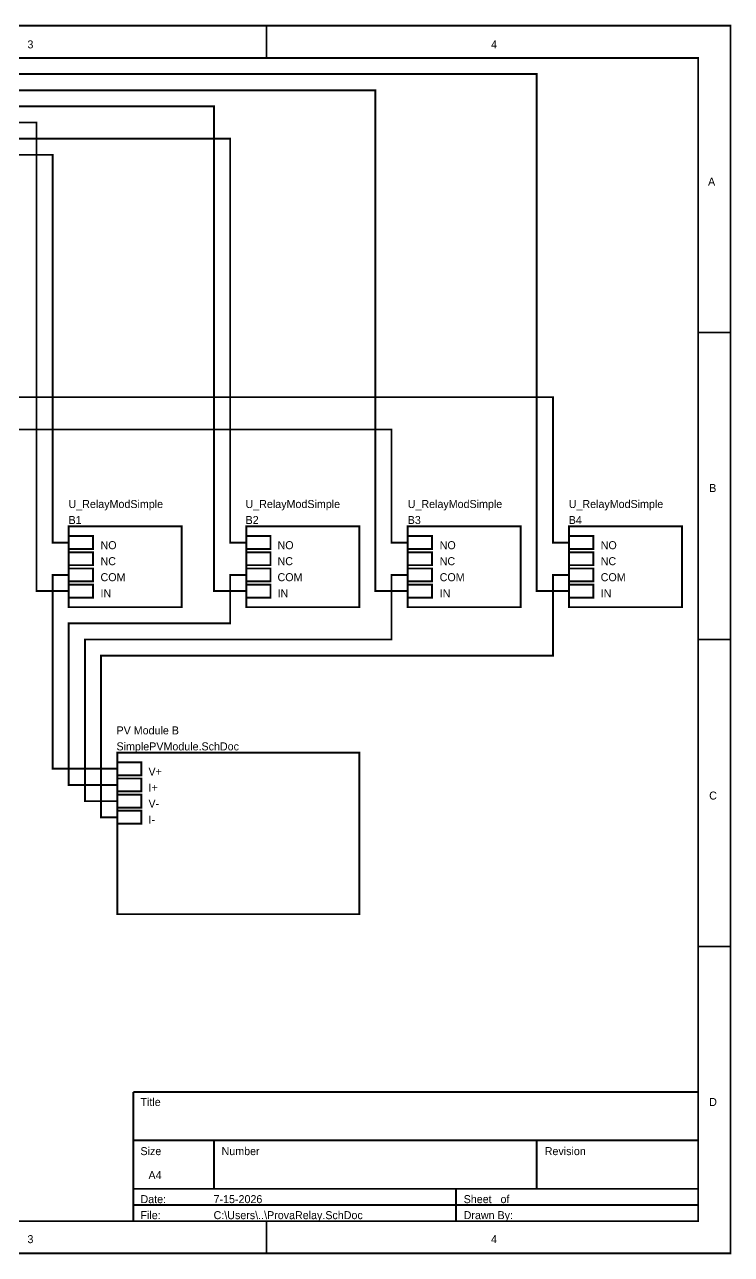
# Model space of a CAD drawing. Header units: inches. Extents: x 0 to 11.5, y 0 to 7.6.
# Drawn here: x 7.13 to 11.5, y -0.01 to 7.61 of the extents above; entities that cross this region are included whole.
import ezdxf

# ---------------------------------------------------------------- set-up
doc = ezdxf.new("R2010")
doc.units = ezdxf.units.IN
doc.header["$MEASUREMENT"] = 0
doc.layers.add('Sheet', color=255, linetype='Continuous')

msp = doc.modelspace()

# ---------------------------------------------------------------- linework, layer by layer
at = {"layer": 'Sheet'}
for points in [[(0.0031, 7.6, 0.0118, 0.0118, 0), (11.4973, 7.6, 0.0118, 0.0118, 0), (11.4973, 0, 0.0118, 0.0118, 0), (0.0031, 0, 0.0118, 0.0118, 0), (0.0031, 7.6, 0.0118, 0.0118, 0)], [(0.0031, 7.6, 0.0039, 0.0039, 0), (0.0031, 0, 0.0039, 0.0039, 0), (11.4973, 0, 0.0039, 0.0039, 0), (11.4973, 7.6, 0.0039, 0.0039, 0), (0.0031, 7.6, 0.0039, 0.0039, 0), (0.0031, 7.6, 0.0039, 0.0039, 0)], [(0.2033, 7.3997, 0.0118, 0.0118, 0), (11.2971, 7.3997, 0.0118, 0.0118, 0), (11.2971, 0.1999, 0.0118, 0.0118, 0), (0.2033, 0.1999, 0.0118, 0.0118, 0), (0.2033, 7.3997, 0.0118, 0.0118, 0)], [(0.2033, 7.3997, 0.0039, 0.0039, 0), (0.2033, 0.1999, 0.0039, 0.0039, 0), (11.2971, 0.1999, 0.0039, 0.0039, 0), (11.2971, 7.3997, 0.0039, 0.0039, 0), (0.2033, 7.3997, 0.0039, 0.0039, 0), (0.2033, 7.3997, 0.0039, 0.0039, 0)], [(7.3992, 4.4997, 0.0118, 0.0118, 0), (8.099, 4.4997, 0.0118, 0.0118, 0), (8.099, 3.9999, 0.0118, 0.0118, 0), (7.3992, 3.9999, 0.0118, 0.0118, 0), (7.3992, 4.4997, 0.0118, 0.0118, 0)], [(7.3992, 4.4997, 0.0039, 0.0039, 0), (7.3992, 3.9999, 0.0039, 0.0039, 0), (8.099, 3.9999, 0.0039, 0.0039, 0), (8.099, 4.4997, 0.0039, 0.0039, 0), (7.3992, 4.4997, 0.0039, 0.0039, 0), (7.3992, 4.4997, 0.0039, 0.0039, 0)], [(8.4986, 4.4997, 0.0118, 0.0118, 0), (9.1983, 4.4997, 0.0118, 0.0118, 0), (9.1983, 3.9999, 0.0118, 0.0118, 0), (8.4986, 3.9999, 0.0118, 0.0118, 0), (8.4986, 4.4997, 0.0118, 0.0118, 0)], [(8.4986, 4.4997, 0.0039, 0.0039, 0), (8.4986, 3.9999, 0.0039, 0.0039, 0), (9.1983, 3.9999, 0.0039, 0.0039, 0), (9.1983, 4.4997, 0.0039, 0.0039, 0), (8.4986, 4.4997, 0.0039, 0.0039, 0), (8.4986, 4.4997, 0.0039, 0.0039, 0)], [(9.498, 4.4997, 0.0118, 0.0118, 0), (10.1978, 4.4997, 0.0118, 0.0118, 0), (10.1978, 3.9999, 0.0118, 0.0118, 0), (9.498, 3.9999, 0.0118, 0.0118, 0), (9.498, 4.4997, 0.0118, 0.0118, 0)], [(9.498, 4.4997, 0.0039, 0.0039, 0), (9.498, 3.9999, 0.0039, 0.0039, 0), (10.1978, 3.9999, 0.0039, 0.0039, 0), (10.1978, 4.4997, 0.0039, 0.0039, 0), (9.498, 4.4997, 0.0039, 0.0039, 0), (9.498, 4.4997, 0.0039, 0.0039, 0)], [(10.4975, 4.4997, 0.0118, 0.0118, 0), (11.1972, 4.4997, 0.0118, 0.0118, 0), (11.1972, 3.9999, 0.0118, 0.0118, 0), (10.4975, 3.9999, 0.0118, 0.0118, 0), (10.4975, 4.4997, 0.0118, 0.0118, 0)], [(10.4975, 4.4997, 0.0039, 0.0039, 0), (10.4975, 3.9999, 0.0039, 0.0039, 0), (11.1972, 3.9999, 0.0039, 0.0039, 0), (11.1972, 4.4997, 0.0039, 0.0039, 0), (10.4975, 4.4997, 0.0039, 0.0039, 0), (10.4975, 4.4997, 0.0039, 0.0039, 0)], [(7.5491, 4.44, 0.0118, 0.0118, 0), (7.5491, 4.3599, 0.0118, 0.0118, 0), (7.3992, 4.3599, 0.0118, 0.0118, 0), (7.3992, 4.44, 0.0118, 0.0118, 0), (7.5491, 4.44, 0.0118, 0.0118, 0)], [(7.3992, 4.44, 0.0039, 0.0039, 0), (7.3992, 4.3599, 0.0039, 0.0039, 0), (7.5491, 4.3599, 0.0039, 0.0039, 0), (7.5491, 4.44, 0.0039, 0.0039, 0), (7.3992, 4.44, 0.0039, 0.0039, 0), (7.3992, 4.44, 0.0039, 0.0039, 0)], [(8.6489, 4.44, 0.0118, 0.0118, 0), (8.6489, 4.3599, 0.0118, 0.0118, 0), (8.4986, 4.3599, 0.0118, 0.0118, 0), (8.4986, 4.44, 0.0118, 0.0118, 0), (8.6489, 4.44, 0.0118, 0.0118, 0)], [(8.4986, 4.44, 0.0039, 0.0039, 0), (8.4986, 4.3599, 0.0039, 0.0039, 0), (8.6489, 4.3599, 0.0039, 0.0039, 0), (8.6489, 4.44, 0.0039, 0.0039, 0), (8.4986, 4.44, 0.0039, 0.0039, 0), (8.4986, 4.44, 0.0039, 0.0039, 0)], [(9.6483, 4.44, 0.0118, 0.0118, 0), (9.6483, 4.3599, 0.0118, 0.0118, 0), (9.498, 4.3599, 0.0118, 0.0118, 0), (9.498, 4.44, 0.0118, 0.0118, 0), (9.6483, 4.44, 0.0118, 0.0118, 0)], [(9.498, 4.44, 0.0039, 0.0039, 0), (9.498, 4.3599, 0.0039, 0.0039, 0), (9.6483, 4.3599, 0.0039, 0.0039, 0), (9.6483, 4.44, 0.0039, 0.0039, 0), (9.498, 4.44, 0.0039, 0.0039, 0), (9.498, 4.44, 0.0039, 0.0039, 0)], [(10.6478, 4.44, 0.0118, 0.0118, 0), (10.6478, 4.3599, 0.0118, 0.0118, 0), (10.4975, 4.3599, 0.0118, 0.0118, 0), (10.4975, 4.44, 0.0118, 0.0118, 0), (10.6478, 4.44, 0.0118, 0.0118, 0)], [(10.4975, 4.44, 0.0039, 0.0039, 0), (10.4975, 4.3599, 0.0039, 0.0039, 0), (10.6478, 4.3599, 0.0039, 0.0039, 0), (10.6478, 4.44, 0.0039, 0.0039, 0), (10.4975, 4.44, 0.0039, 0.0039, 0), (10.4975, 4.44, 0.0039, 0.0039, 0)], [(7.5491, 4.3396, 0.0118, 0.0118, 0), (7.5491, 4.26, 0.0118, 0.0118, 0), (7.3992, 4.26, 0.0118, 0.0118, 0), (7.3992, 4.3396, 0.0118, 0.0118, 0), (7.5491, 4.3396, 0.0118, 0.0118, 0)], [(7.3992, 4.3396, 0.0039, 0.0039, 0), (7.3992, 4.26, 0.0039, 0.0039, 0), (7.5491, 4.26, 0.0039, 0.0039, 0), (7.5491, 4.3396, 0.0039, 0.0039, 0), (7.3992, 4.3396, 0.0039, 0.0039, 0), (7.3992, 4.3396, 0.0039, 0.0039, 0)], [(8.6489, 4.3396, 0.0118, 0.0118, 0), (8.6489, 4.26, 0.0118, 0.0118, 0), (8.4986, 4.26, 0.0118, 0.0118, 0), (8.4986, 4.3396, 0.0118, 0.0118, 0), (8.6489, 4.3396, 0.0118, 0.0118, 0)], [(8.4986, 4.3396, 0.0039, 0.0039, 0), (8.4986, 4.26, 0.0039, 0.0039, 0), (8.6489, 4.26, 0.0039, 0.0039, 0), (8.6489, 4.3396, 0.0039, 0.0039, 0), (8.4986, 4.3396, 0.0039, 0.0039, 0), (8.4986, 4.3396, 0.0039, 0.0039, 0)], [(9.6483, 4.3396, 0.0118, 0.0118, 0), (9.6483, 4.26, 0.0118, 0.0118, 0), (9.498, 4.26, 0.0118, 0.0118, 0), (9.498, 4.3396, 0.0118, 0.0118, 0), (9.6483, 4.3396, 0.0118, 0.0118, 0)], [(9.498, 4.3396, 0.0039, 0.0039, 0), (9.498, 4.26, 0.0039, 0.0039, 0), (9.6483, 4.26, 0.0039, 0.0039, 0), (9.6483, 4.3396, 0.0039, 0.0039, 0), (9.498, 4.3396, 0.0039, 0.0039, 0), (9.498, 4.3396, 0.0039, 0.0039, 0)], [(10.6478, 4.3396, 0.0118, 0.0118, 0), (10.6478, 4.26, 0.0118, 0.0118, 0), (10.4975, 4.26, 0.0118, 0.0118, 0), (10.4975, 4.3396, 0.0118, 0.0118, 0), (10.6478, 4.3396, 0.0118, 0.0118, 0)], [(10.4975, 4.3396, 0.0039, 0.0039, 0), (10.4975, 4.26, 0.0039, 0.0039, 0), (10.6478, 4.26, 0.0039, 0.0039, 0), (10.6478, 4.3396, 0.0039, 0.0039, 0), (10.4975, 4.3396, 0.0039, 0.0039, 0), (10.4975, 4.3396, 0.0039, 0.0039, 0)], [(7.5491, 4.2396, 0.0118, 0.0118, 0), (7.5491, 4.16, 0.0118, 0.0118, 0), (7.3992, 4.16, 0.0118, 0.0118, 0), (7.3992, 4.2396, 0.0118, 0.0118, 0), (7.5491, 4.2396, 0.0118, 0.0118, 0)], [(7.3992, 4.2396, 0.0039, 0.0039, 0), (7.3992, 4.16, 0.0039, 0.0039, 0), (7.5491, 4.16, 0.0039, 0.0039, 0), (7.5491, 4.2396, 0.0039, 0.0039, 0), (7.3992, 4.2396, 0.0039, 0.0039, 0), (7.3992, 4.2396, 0.0039, 0.0039, 0)], [(8.6489, 4.2396, 0.0118, 0.0118, 0), (8.6489, 4.16, 0.0118, 0.0118, 0), (8.4986, 4.16, 0.0118, 0.0118, 0), (8.4986, 4.2396, 0.0118, 0.0118, 0), (8.6489, 4.2396, 0.0118, 0.0118, 0)], [(8.4986, 4.2396, 0.0039, 0.0039, 0), (8.4986, 4.16, 0.0039, 0.0039, 0), (8.6489, 4.16, 0.0039, 0.0039, 0), (8.6489, 4.2396, 0.0039, 0.0039, 0), (8.4986, 4.2396, 0.0039, 0.0039, 0), (8.4986, 4.2396, 0.0039, 0.0039, 0)], [(9.6483, 4.2396, 0.0118, 0.0118, 0), (9.6483, 4.16, 0.0118, 0.0118, 0), (9.498, 4.16, 0.0118, 0.0118, 0), (9.498, 4.2396, 0.0118, 0.0118, 0), (9.6483, 4.2396, 0.0118, 0.0118, 0)], [(9.498, 4.2396, 0.0039, 0.0039, 0), (9.498, 4.16, 0.0039, 0.0039, 0), (9.6483, 4.16, 0.0039, 0.0039, 0), (9.6483, 4.2396, 0.0039, 0.0039, 0), (9.498, 4.2396, 0.0039, 0.0039, 0), (9.498, 4.2396, 0.0039, 0.0039, 0)], [(10.6478, 4.2396, 0.0118, 0.0118, 0), (10.6478, 4.16, 0.0118, 0.0118, 0), (10.4975, 4.16, 0.0118, 0.0118, 0), (10.4975, 4.2396, 0.0118, 0.0118, 0), (10.6478, 4.2396, 0.0118, 0.0118, 0)], [(10.4975, 4.2396, 0.0039, 0.0039, 0), (10.4975, 4.16, 0.0039, 0.0039, 0), (10.6478, 4.16, 0.0039, 0.0039, 0), (10.6478, 4.2396, 0.0039, 0.0039, 0), (10.4975, 4.2396, 0.0039, 0.0039, 0), (10.4975, 4.2396, 0.0039, 0.0039, 0)], [(7.5491, 4.1397, 0.0118, 0.0118, 0), (7.5491, 4.0596, 0.0118, 0.0118, 0), (7.3992, 4.0596, 0.0118, 0.0118, 0), (7.3992, 4.1397, 0.0118, 0.0118, 0), (7.5491, 4.1397, 0.0118, 0.0118, 0)], [(7.3992, 4.1397, 0.0039, 0.0039, 0), (7.3992, 4.0596, 0.0039, 0.0039, 0), (7.5491, 4.0596, 0.0039, 0.0039, 0), (7.5491, 4.1397, 0.0039, 0.0039, 0), (7.3992, 4.1397, 0.0039, 0.0039, 0), (7.3992, 4.1397, 0.0039, 0.0039, 0)], [(8.6489, 4.1397, 0.0118, 0.0118, 0), (8.6489, 4.0596, 0.0118, 0.0118, 0), (8.4986, 4.0596, 0.0118, 0.0118, 0), (8.4986, 4.1397, 0.0118, 0.0118, 0), (8.6489, 4.1397, 0.0118, 0.0118, 0)], [(8.4986, 4.1397, 0.0039, 0.0039, 0), (8.4986, 4.0596, 0.0039, 0.0039, 0), (8.6489, 4.0596, 0.0039, 0.0039, 0), (8.6489, 4.1397, 0.0039, 0.0039, 0), (8.4986, 4.1397, 0.0039, 0.0039, 0), (8.4986, 4.1397, 0.0039, 0.0039, 0)], [(9.6483, 4.1397, 0.0118, 0.0118, 0), (9.6483, 4.0596, 0.0118, 0.0118, 0), (9.498, 4.0596, 0.0118, 0.0118, 0), (9.498, 4.1397, 0.0118, 0.0118, 0), (9.6483, 4.1397, 0.0118, 0.0118, 0)], [(9.498, 4.1397, 0.0039, 0.0039, 0), (9.498, 4.0596, 0.0039, 0.0039, 0), (9.6483, 4.0596, 0.0039, 0.0039, 0), (9.6483, 4.1397, 0.0039, 0.0039, 0), (9.498, 4.1397, 0.0039, 0.0039, 0), (9.498, 4.1397, 0.0039, 0.0039, 0)], [(10.6478, 4.1397, 0.0118, 0.0118, 0), (10.6478, 4.0596, 0.0118, 0.0118, 0), (10.4975, 4.0596, 0.0118, 0.0118, 0), (10.4975, 4.1397, 0.0118, 0.0118, 0), (10.6478, 4.1397, 0.0118, 0.0118, 0)], [(10.4975, 4.1397, 0.0039, 0.0039, 0), (10.4975, 4.0596, 0.0039, 0.0039, 0), (10.6478, 4.0596, 0.0039, 0.0039, 0), (10.6478, 4.1397, 0.0039, 0.0039, 0), (10.4975, 4.1397, 0.0039, 0.0039, 0), (10.4975, 4.1397, 0.0039, 0.0039, 0)], [(7.6994, 3.0999, 0.0118, 0.0118, 0), (9.1983, 3.0999, 0.0118, 0.0118, 0), (9.1983, 2.0999, 0.0118, 0.0118, 0), (7.6994, 2.0999, 0.0118, 0.0118, 0), (7.6994, 3.0999, 0.0118, 0.0118, 0)], [(7.8492, 3.0397, 0.0118, 0.0118, 0), (7.8492, 2.9597, 0.0118, 0.0118, 0), (7.6994, 2.9597, 0.0118, 0.0118, 0), (7.6994, 3.0397, 0.0118, 0.0118, 0), (7.8492, 3.0397, 0.0118, 0.0118, 0)], [(7.6994, 3.0999, 0.0039, 0.0039, 0), (7.6994, 2.0999, 0.0039, 0.0039, 0), (9.1983, 2.0999, 0.0039, 0.0039, 0), (9.1983, 3.0999, 0.0039, 0.0039, 0), (7.6994, 3.0999, 0.0039, 0.0039, 0), (7.6994, 3.0999, 0.0039, 0.0039, 0)], [(7.6994, 3.0397, 0.0039, 0.0039, 0), (7.6994, 2.9597, 0.0039, 0.0039, 0), (7.8492, 2.9597, 0.0039, 0.0039, 0), (7.8492, 3.0397, 0.0039, 0.0039, 0), (7.6994, 3.0397, 0.0039, 0.0039, 0), (7.6994, 3.0397, 0.0039, 0.0039, 0)], [(7.8492, 2.9398, 0.0118, 0.0118, 0), (7.8492, 2.8597, 0.0118, 0.0118, 0), (7.6994, 2.8597, 0.0118, 0.0118, 0), (7.6994, 2.9398, 0.0118, 0.0118, 0), (7.8492, 2.9398, 0.0118, 0.0118, 0)], [(7.6994, 2.9398, 0.0039, 0.0039, 0), (7.6994, 2.8597, 0.0039, 0.0039, 0), (7.8492, 2.8597, 0.0039, 0.0039, 0), (7.8492, 2.9398, 0.0039, 0.0039, 0), (7.6994, 2.9398, 0.0039, 0.0039, 0), (7.6994, 2.9398, 0.0039, 0.0039, 0)], [(7.8492, 2.8398, 0.0118, 0.0118, 0), (7.8492, 2.7598, 0.0118, 0.0118, 0), (7.6994, 2.7598, 0.0118, 0.0118, 0), (7.6994, 2.8398, 0.0118, 0.0118, 0), (7.8492, 2.8398, 0.0118, 0.0118, 0)], [(7.6994, 2.8398, 0.0039, 0.0039, 0), (7.6994, 2.7598, 0.0039, 0.0039, 0), (7.8492, 2.7598, 0.0039, 0.0039, 0), (7.8492, 2.8398, 0.0039, 0.0039, 0), (7.6994, 2.8398, 0.0039, 0.0039, 0), (7.6994, 2.8398, 0.0039, 0.0039, 0)], [(7.8492, 2.7399, 0.0118, 0.0118, 0), (7.8492, 2.6598, 0.0118, 0.0118, 0), (7.6994, 2.6598, 0.0118, 0.0118, 0), (7.6994, 2.7399, 0.0118, 0.0118, 0), (7.8492, 2.7399, 0.0118, 0.0118, 0)], [(7.6994, 2.7399, 0.0039, 0.0039, 0), (7.6994, 2.6598, 0.0039, 0.0039, 0), (7.8492, 2.6598, 0.0039, 0.0039, 0), (7.8492, 2.7399, 0.0039, 0.0039, 0), (7.6994, 2.7399, 0.0039, 0.0039, 0), (7.6994, 2.7399, 0.0039, 0.0039, 0)]]:
    msp.add_lwpolyline(points, format="xyseb", close=True, dxfattribs=at)
for points in [[(8.6237, 7.6, 0.0118, 0.0118, 0), (8.6237, 7.3997, 0.0118, 0.0118, 0)], [(11.4973, 7.6, 0.0118, 0.0118, 0), (11.2971, 7.6, 0.0118, 0.0118, 0)], [(11.4973, 7.6, 0.0118, 0.0118, 0), (11.4973, 7.3997, 0.0118, 0.0118, 0)], [(1.1029, 4.2998, 0.0118, 0.0118, 0), (0.4031, 4.2998, 0.0118, 0.0118, 0), (0.4031, 7.2997, 0.0118, 0.0118, 0), (10.2977, 7.2997, 0.0118, 0.0118, 0), (10.2977, 4.0999, 0.0118, 0.0118, 0), (10.4975, 4.0999, 0.0118, 0.0118, 0)], [(9.498, 4.0999, 0.0118, 0.0118, 0), (9.2982, 4.0999, 0.0118, 0.0118, 0), (9.2982, 7.1997, 0.0118, 0.0118, 0), (0.503, 7.1997, 0.0118, 0.0118, 0), (0.503, 4.6996, 0.0118, 0.0118, 0), (1.1029, 4.6996, 0.0118, 0.0118, 0)], [(8.4986, 4.0999, 0.0118, 0.0118, 0), (8.2988, 4.0999, 0.0118, 0.0118, 0), (8.2988, 7.0998, 0.0118, 0.0118, 0), (0.6029, 7.0998, 0.0118, 0.0118, 0), (0.6029, 4.1998, 0.0118, 0.0118, 0), (1.1029, 4.1998, 0.0118, 0.0118, 0)], [(7.3992, 4.0999, 0.0118, 0.0118, 0), (7.1994, 4.0999, 0.0118, 0.0118, 0), (7.1994, 6.9998, 0.0118, 0.0118, 0), (0.7028, 6.9998, 0.0118, 0.0118, 0), (0.7028, 4.8, 0.0118, 0.0118, 0), (1.1029, 4.8, 0.0118, 0.0118, 0)], [(8.4986, 4.3997, 0.0118, 0.0118, 0), (8.3987, 4.3997, 0.0118, 0.0118, 0), (8.3987, 6.8999, 0.0118, 0.0118, 0), (5.2005, 6.8999, 0.0118, 0.0118, 0), (5.2005, 6.4996, 0.0118, 0.0118, 0)], [(7.3992, 4.3997, 0.0118, 0.0118, 0), (7.2993, 4.3997, 0.0118, 0.0118, 0), (7.2993, 6.7999, 0.0118, 0.0118, 0), (5.3004, 6.7999, 0.0118, 0.0118, 0), (5.3004, 6.5996, 0.0118, 0.0118, 0)], [(11.4973, 5.7, 0.0118, 0.0118, 0), (11.2971, 5.7, 0.0118, 0.0118, 0)], [(10.4975, 4.3997, 0.0118, 0.0118, 0), (10.3976, 4.3997, 0.0118, 0.0118, 0), (10.3976, 5.2997, 0.0118, 0.0118, 0), (6.2999, 5.2997, 0.0118, 0.0118, 0)], [(9.498, 4.3997, 0.0118, 0.0118, 0), (9.3981, 4.3997, 0.0118, 0.0118, 0), (9.3981, 5.0998, 0.0118, 0.0118, 0), (5.3004, 5.0998, 0.0118, 0.0118, 0)], [(7.3992, 4.1998, 0.0118, 0.0118, 0), (7.2993, 4.1998, 0.0118, 0.0118, 0), (7.2993, 2.9999, 0.0118, 0.0118, 0), (7.6994, 2.9999, 0.0118, 0.0118, 0)], [(8.4986, 4.1998, 0.0118, 0.0118, 0), (8.3987, 4.1998, 0.0118, 0.0118, 0), (8.3987, 3.9, 0.0118, 0.0118, 0), (7.3992, 3.9, 0.0118, 0.0118, 0), (7.3992, 2.9, 0.0118, 0.0118, 0), (7.6994, 2.9, 0.0118, 0.0118, 0)], [(9.498, 4.1998, 0.0118, 0.0118, 0), (9.3981, 4.1998, 0.0118, 0.0118, 0), (9.3981, 3.8, 0.0118, 0.0118, 0), (7.4991, 3.8, 0.0118, 0.0118, 0), (7.4991, 2.7996, 0.0118, 0.0118, 0), (7.6994, 2.7996, 0.0118, 0.0118, 0)], [(10.4975, 4.1998, 0.0118, 0.0118, 0), (10.3976, 4.1998, 0.0118, 0.0118, 0), (10.3976, 3.6996, 0.0118, 0.0118, 0), (7.599, 3.6996, 0.0118, 0.0118, 0), (7.599, 2.6996, 0.0118, 0.0118, 0), (7.6994, 2.6996, 0.0118, 0.0118, 0)], [(11.4973, 3.8, 0.0118, 0.0118, 0), (11.2971, 3.8, 0.0118, 0.0118, 0)], [(11.4973, 1.9, 0.0118, 0.0118, 0), (11.2971, 1.9, 0.0118, 0.0118, 0)], [(7.7993, 1, 0.0118, 0.0118, 0), (11.2971, 1, 0.0118, 0.0118, 0)], [(7.7993, 1, 0.0118, 0.0118, 0), (7.7993, 0.1999, 0.0118, 0.0118, 0)], [(7.7993, 0.6997, 0.0118, 0.0118, 0), (11.2971, 0.6997, 0.0118, 0.0118, 0)], [(8.2988, 0.6997, 0.0118, 0.0118, 0), (8.2988, 0.3998, 0.0118, 0.0118, 0)], [(10.2977, 0.6997, 0.0118, 0.0118, 0), (10.2977, 0.3998, 0.0118, 0.0118, 0)], [(7.7993, 0.3998, 0.0118, 0.0118, 0), (11.2971, 0.3998, 0.0118, 0.0118, 0)], [(9.7982, 0.3998, 0.0118, 0.0118, 0), (9.7982, 0.1999, 0.0118, 0.0118, 0)], [(7.7993, 0.2999, 0.0118, 0.0118, 0), (11.2971, 0.2999, 0.0118, 0.0118, 0)], [(8.6237, 0, 0.0118, 0.0118, 0), (8.6237, 0.1999, 0.0118, 0.0118, 0)], [(11.4973, 0, 0.0118, 0.0118, 0), (11.4973, 0.1999, 0.0118, 0.0118, 0)]]:
    msp.add_lwpolyline(points, format="xyseb", dxfattribs=at)

# ---------------------------------------------------------------- texts
for s, height, p in [('3', 0.0495, (7.1433, 7.4585)), ('4', 0.0495, (10.0148, 7.4585)), ('A', 0.0495, (11.3585, 6.6093)), ('B', 0.0495, (11.3656, 4.7128)), ('U_RelayModSimple', 0.049534, (7.3979, 4.6138)), ('U_RelayModSimple', 0.049534, (8.4942, 4.6138)), ('U_RelayModSimple', 0.049534, (9.4985, 4.6138)), ('U_RelayModSimple', 0.049534, (10.4957, 4.6138)), ('B1', 0.04953, (7.3979, 4.5147)), ('B2', 0.04953, (8.4942, 4.5147)), ('B3', 0.04953, (9.4985, 4.5147)), ('B4', 0.04953, (10.4957, 4.5147)), ('NO', 0.04953, (7.5959, 4.359)), ('NO', 0.04953, (8.6922, 4.359)), ('NO', 0.04953, (9.6965, 4.359)), ('NO', 0.04953, (10.6937, 4.359)), ('NC', 0.04953, (7.5959, 4.26)), ('NC', 0.04953, (8.6922, 4.26)), ('NC', 0.04953, (9.6965, 4.26)), ('NC', 0.04953, (10.6937, 4.26)), ('COM', 0.04953, (7.5959, 4.1609)), ('COM', 0.04953, (8.6922, 4.1609)), ('COM', 0.04953, (9.6965, 4.1609)), ('COM', 0.04953, (10.6937, 4.1609)), ('IN', 0.04953, (7.5959, 4.0618)), ('IN', 0.04953, (8.6922, 4.0618)), ('IN', 0.04953, (9.6965, 4.0618)), ('IN', 0.04953, (10.6937, 4.0618)), ('PV Module B', 0.049534, (7.695, 3.2127)), ('SimplePVModule.SchDoc', 0.049534, (7.695, 3.1136)), ('V+', 0.04953, (7.893, 2.9579)), ('I+', 0.04953, (7.893, 2.8588)), ('C', 0.0495, (11.3656, 2.8093)), ('V-', 0.04953, (7.893, 2.7598)), ('I-', 0.04953, (7.893, 2.6607)), ('Title', 0.04953, (7.8435, 0.9128)), ('D', 0.0495, (11.3656, 0.9128)), ('Size', 0.04953, (7.8435, 0.6086)), ('Number', 0.04953, (8.3456, 0.6086)), ('Revision', 0.04953, (10.3472, 0.6086)), ('A4', 0.04953, (7.893, 0.46)), ('Date:', 0.04953, (7.8435, 0.3114)), ('7-15-2026', 0.04953, (8.2961, 0.3114)), ('Sheet   of', 0.04953, (9.845, 0.3114)), ('File:', 0.04953, (7.8435, 0.2123)), ('C:\\Users\\..\\ProvaRelay.SchDoc', 0.049534, (8.2961, 0.2123)), ('Drawn By:', 0.04953, (9.845, 0.2123)), ('3', 0.0495, (7.1433, 0.0637)), ('4', 0.0495, (10.0148, 0.0637))]:
    msp.add_text(s, height=height, dxfattribs=at).set_placement(p)

doc.saveas('drawing.dxf')
